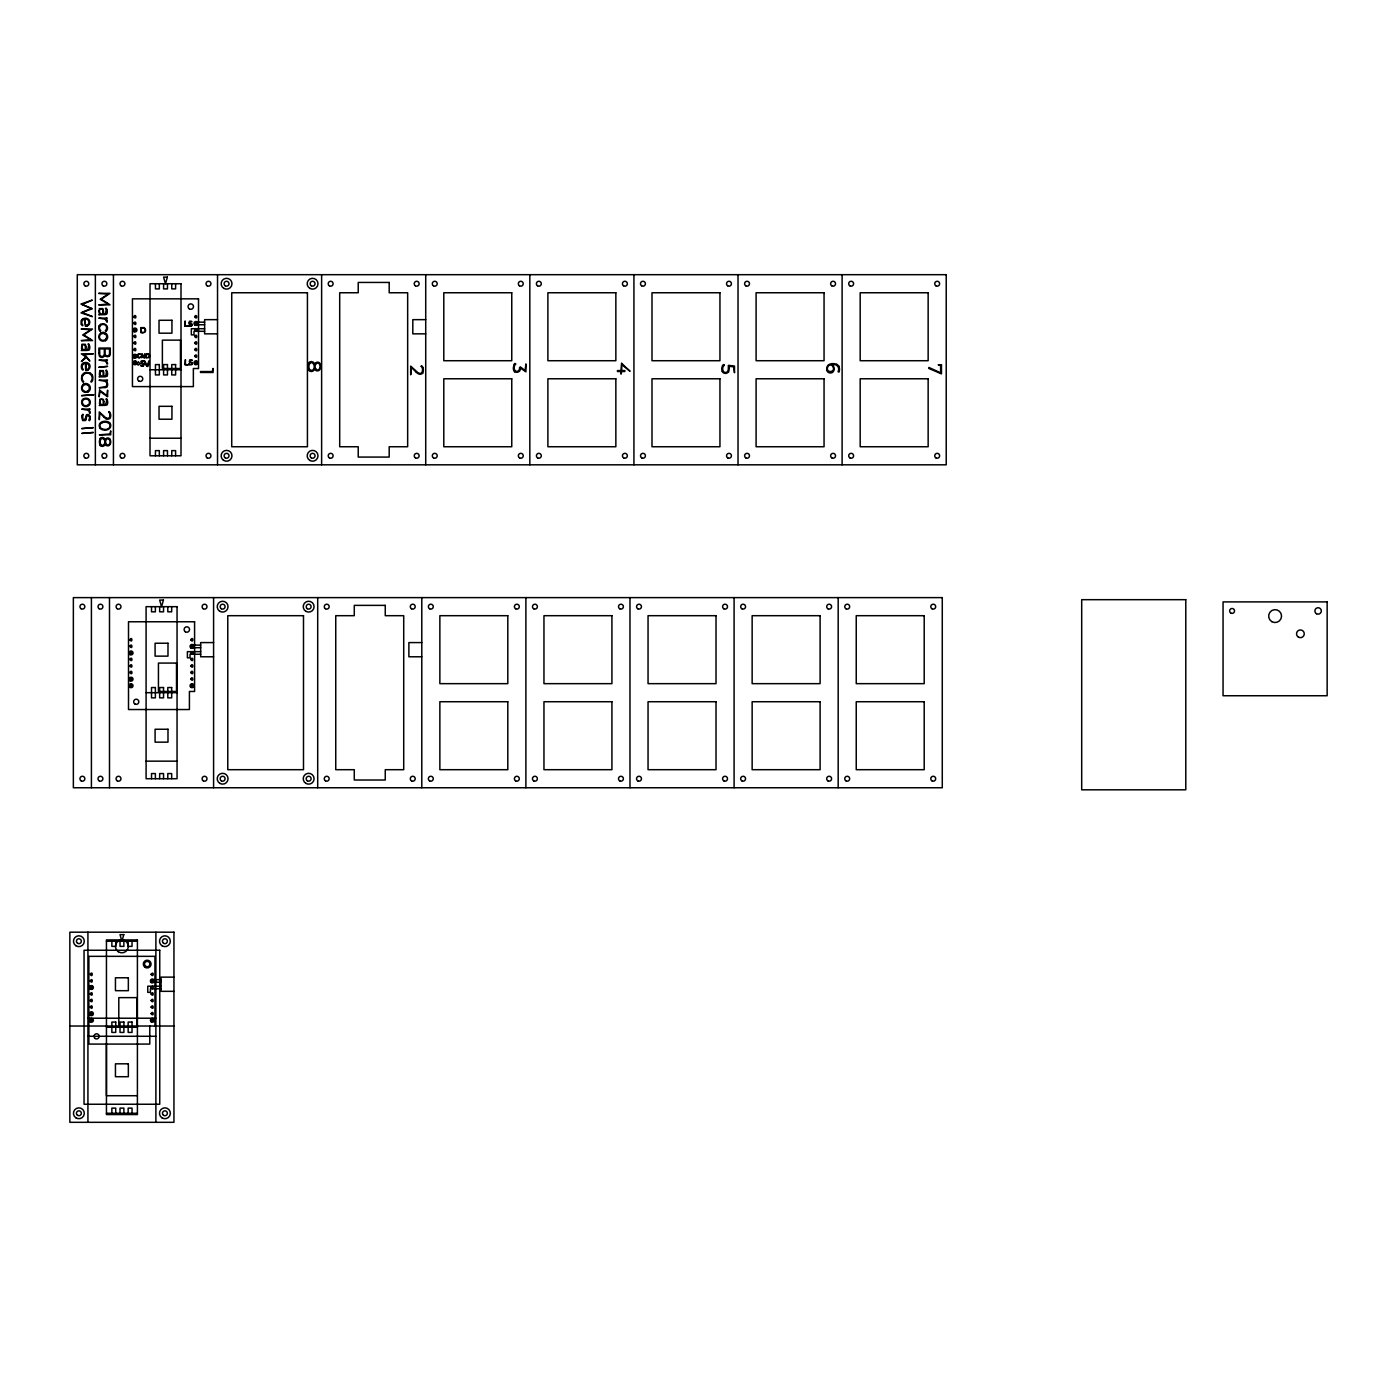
<?xml version="1.0" encoding="UTF-8"?>
<svg xmlns="http://www.w3.org/2000/svg" width="1397" height="1397" viewBox="0 0 1397 1397"><rect width="100%" height="100%" fill="white"/><g stroke="black" fill="none" stroke-linecap="round" stroke-linejoin="round"><path stroke-width="1.5" d="M85.636 417.581L85.479 418.401A4.191 4.191 0 0 1 85.304 419.048L82.947 419.764L82.72 415.939A6.077 6.077 0 0 1 83.331 414.63L82.737 414.298A4.75 4.75 0 0 0 81.986 415.782M192.053 360.496L192.175 360.182A2.183 2.183 0 0 0 191.494 359.867A2.934 2.934 0 0 0 189.66 359.92L189.643 362.19M137.744 355.065L137.744 356.759A1.799 1.799 0 0 0 138.338 357.37C140.591 358.138 141.446 355.449 140.014 357.684A2.148 2.148 0 0 1 137.395 356.864M188.717 364.198L188.909 363.919A1.816 1.816 0 0 0 189.678 364.39M192.175 364.233L192.315 363.045L191.686 364.215M100.322 331.072L100.741 330.513A3.038 3.038 0 0 1 99.833 329.395A3.964 3.964 0 0 1 99.816 326.077M108.617 412.132L109.106 411.574A4.558 4.558 0 0 1 110.293 413.18A6.356 6.356 0 0 1 110.119 418.244A3.388 3.388 0 0 1 106.015 418.681M421.108 366.416L421.65 365.804A5.064 5.064 0 0 1 422.977 367.586M83.541 381.695L82.999 382.184A5.832 5.832 0 0 1 82.336 375.339M87.487 324.925C92.883 320.996 81.201 313.365 85.741 325.484A4.558 4.558 0 0 0 87.435 325.012L87.417 324.977M83.244 369.594L82.702 370.013A3.265 3.265 0 0 1 81.69 368.703A4.54 4.54 0 0 1 81.445 367.114L81.41 366.992A5.955 5.955 0 0 1 81.742 364.53M148.746 357.265L149.322 355.24A1.816 1.816 0 0 0 148.571 354.401A2.183 2.183 0 0 0 147.68 354.279L146.493 354.262L146.493 357.562M86.614 350.455L81.288 350.49L82.755 349.721A3.213 3.213 0 0 1 81.567 348.534L81.899 344.308L85.304 344.308A4.261 4.261 0 0 1 85.863 346.735M85.706 370.554L85.374 363.272A3.283 3.283 0 0 0 83.628 363.761M217.53 319.651L204.626 319.651L204.626 333.848L217.53 333.848M425.718 319.651L412.814 319.651L412.814 333.848L425.718 333.848M204.626 322.166L197.868 322.166L197.868 324.75L204.626 324.75M142.878 327.649L140.887 327.649L140.887 332.696L142.878 332.696M204.626 328.732L191.337 328.732L191.337 334.896L194.008 334.896L194.008 331.299L204.626 331.299M142.843 332.381L141.254 332.381L141.254 327.998L142.843 327.998A3.178 3.178 0 0 1 144.101 328.208A2.497 2.497 0 0 1 144.921 329.028A2.41 2.41 0 0 1 144.921 331.316A2.148 2.148 0 0 1 144.101 332.119M150.02 369.751L181.034 369.751M149.985 438.221L180.964 438.221M213.584 642.585L200.679 642.585L200.679 656.782L213.584 656.782M421.789 642.585L408.884 642.585L408.884 656.782L421.789 656.782M200.679 645.1L193.939 645.1L193.939 647.702L200.679 647.702M200.679 651.666L187.39 651.666L187.39 657.83L190.062 657.83L190.062 654.25L200.679 654.25M146.091 692.685L177.105 692.685M146.056 761.155L177.035 761.155M106.451 941.211L137.412 941.211M173.944 977.132L161.039 977.132L161.039 991.329L173.944 991.329M161.039 979.664L154.299 979.664L154.299 982.248L161.039 982.248M161.039 986.212L147.75 986.212L147.75 992.376L150.422 992.376L150.422 988.797L161.039 988.797M87.924 1018.221L155.888 1018.221M69.85 1026.027L173.944 1026.027M106.451 1027.249L137.465 1027.249M87.924 1036.277L155.888 1036.277M137.377 1095.719L106.416 1095.719L106.416 1044.083M106.451 1113.269L137.412 1113.269M191.319 360.164L189.311 361.421M139.927 354.349L139.892 354.332A1.799 1.799 0 0 1 140.556 354.541L139.997 354.384A1.851 1.851 0 0 0 137.692 355.013M189.363 323.615L189.381 321.345A2.934 2.934 0 0 1 191.214 321.31A2.183 2.183 0 0 1 191.895 321.624L191.773 321.939A1.903 1.903 0 0 0 191.057 321.572L189.032 322.847M191.459 324.348L190.865 324.069A4.435 4.435 0 0 0 190.289 323.912M724.152 365.036L723.454 364.565A4.331 4.331 0 0 0 722.232 366.433A7.09 7.09 0 0 0 722.249 371.427M515.598 363.901L514.899 363.43A4.331 4.331 0 0 0 513.677 365.315M191.721 362.923L191.214 362.661A4.435 4.435 0 0 0 190.551 362.487M102.68 371.305L100.025 371.462L100.113 374.885A3.056 3.056 0 0 0 101.492 376.037L103.134 375.985L103.116 373.121A3.458 3.458 0 0 0 102.767 371.27M103.099 370.659L99.763 370.554L99.344 374.885A3.213 3.213 0 0 0 100.532 376.072L99.065 376.841L104.391 376.823A3.3 3.3 0 0 0 106.836 376.055M104.164 417.266L99.955 413.093L99.274 419.729L99.239 411.905L104.583 416.708A7.037 7.037 0 0 0 106.189 417.982M416.131 372.091L411.469 367.428L410.683 374.815L410.683 366.119L416.603 371.48A7.823 7.823 0 0 0 418.367 372.912A3.545 3.545 0 0 0 422.104 372.772M191.895 324.261L191.948 325.588A2.619 2.619 0 0 1 189.311 326.007A3.318 3.318 0 0 1 188.438 325.658L188.63 325.344A1.816 1.816 0 0 0 189.398 325.815M105.77 331.054L105.351 330.495A2.934 2.934 0 0 0 106.329 329.36A3.981 3.981 0 0 0 106.155 326.095A3.685 3.685 0 0 0 104.897 324.837A4.261 4.261 0 0 0 101.143 324.872A5.413 5.413 0 0 0 99.868 326.112M89.111 416.009L87.4 415.503L86.474 417.092A7.509 7.509 0 0 0 86.317 417.982L86.09 418.978A9.377 9.377 0 0 1 85.898 419.659M832.996 366.643C836.122 373.104 824.736 373.209 827.862 366.643A2.969 2.969 0 0 1 828.962 365.403A2.864 2.864 0 0 1 831.879 365.438M143.699 364.285L140.94 363.587L141.184 361.125L143.891 361.125L141.499 361.474L142.023 363.237A3.091 3.091 0 0 1 143.681 363.552L143.437 365.962A2.619 2.619 0 0 1 140.608 365.543L140.783 365.263A2.061 2.061 0 0 0 143.385 365.56L144.083 364.233M106.539 371.846L105.718 375.723L103.762 375.985L103.745 373.121A4.261 4.261 0 0 0 103.203 370.607M192.035 324.471L191.494 325.588A2.462 2.462 0 0 1 189.433 325.763M85.95 346.753L85.985 349.617L87.836 349.407L88.779 345.565A3.091 3.091 0 0 0 87.976 344.151L88.587 343.802A5.082 5.082 0 0 1 89.443 345.269M103.448 311.042L103.448 313.923L105.421 313.661L106.224 309.785A4.086 4.086 0 0 0 105.439 308.458L106.085 308.091A5.082 5.082 0 0 1 106.923 309.558M103.884 401.655L103.902 404.606L105.631 404.432L106.748 400.642A2.881 2.881 0 0 0 105.893 399.14L106.521 398.704A5.413 5.413 0 0 1 107.394 400.363M98.96 353.127L98.925 348.08L110.258 348.028L110.293 352.795A5.012 5.012 0 0 1 109.647 355.711M842.112 274.685L842.112 464.817M838.183 597.619L838.183 787.751M738.018 274.685L738.018 464.817M734.089 597.619L734.089 787.751M729.199 368.144L729.199 366.346L733.635 366.817L734.49 372.737L734.49 366.049L728.361 365.35L728.361 367.917A12.329 12.329 0 0 1 728.221 369.838L727.645 371.41A2.707 2.707 0 0 1 723.436 371.515A5.117 5.117 0 0 1 724.257 365.141M633.924 274.685L633.924 464.817M629.977 597.619L629.977 787.751M529.83 274.685L529.83 464.817M525.883 597.619L525.883 787.751M519.632 367.638L520.33 366.852L525.08 370.589L525.936 363.901L525.936 371.829L520.417 368.022A5.064 5.064 0 0 1 519.457 371.253M425.718 274.685L425.718 464.817M421.789 597.619L421.789 787.751M321.624 274.685L321.624 464.817M317.695 597.619L317.695 787.751M217.53 274.685L217.53 464.817M213.584 597.619L213.584 787.751M175.603 283.731L175.603 288.882L171.744 288.882L171.744 283.731M175.603 455.789L175.603 450.62L171.744 450.62L171.744 455.789M171.674 606.665L171.674 611.816L167.797 611.816L167.797 606.665M171.674 778.723L171.674 773.554L167.797 773.554L167.797 778.723M167.465 283.731L167.465 288.882L163.589 288.882L163.589 283.731M167.465 455.789L167.465 450.62L163.589 450.62L163.589 455.789M163.536 606.665L163.536 611.816L159.66 611.816L159.66 606.665M163.536 778.723L163.536 773.554L159.66 773.554L159.66 778.723M159.328 283.731L159.328 288.882L155.451 288.882L155.451 283.731M159.328 455.789L159.328 450.62L155.451 450.62L155.451 455.789M155.888 932.183L155.888 1122.315M155.381 606.665L155.381 611.816L151.522 611.816L151.522 606.665M155.381 778.723L155.381 773.554L151.522 773.554L151.522 778.723M154.945 1026.027L154.945 956.334L88.867 956.334L88.867 1044.083L149.776 1044.083L149.776 1026.027M136.871 1026.027L136.871 997.633L118.797 997.633L118.797 1026.027M132.034 941.211L132.034 946.38L128.157 946.38L128.157 941.211M132.034 1113.269L132.034 1108.118L128.157 1108.118L128.157 1113.269M123.879 941.211L123.879 946.38L120.02 946.38L120.02 941.211M123.879 1113.269L123.879 1108.118L120.02 1108.118L120.02 1113.269M115.741 941.211L115.741 946.38L111.865 946.38L111.865 941.211M115.741 1113.269L115.741 1108.118L111.865 1108.118L111.865 1113.269M113.436 274.685L113.436 464.817M109.49 597.619L109.49 787.751M95.363 274.685L95.363 464.817M91.416 597.619L91.416 787.751M87.924 932.183L87.924 1122.315M81.917 415.765A6.671 6.671 0 0 0 81.794 417.476L82.702 420.549L85.287 420.584A2.934 2.934 0 0 0 85.881 419.659M85.723 417.581A4.889 4.889 0 0 1 86.509 414.944M86.631 415.014A1.956 1.956 0 0 1 89.53 415.415A4.156 4.156 0 0 1 89.949 419.31M90.054 419.362A4.942 4.942 0 0 1 89.495 420.689L88.867 420.34A5.885 5.885 0 0 0 89.443 419.065M89.251 415.939A4.034 4.034 0 0 1 89.338 419.03M82.79 404.152A2.986 2.986 0 0 0 84.064 405.34A4.034 4.034 0 0 0 87.732 405.235M82.86 404.117A3.213 3.213 0 0 1 82.772 400.66A3.615 3.615 0 0 1 84.03 399.402A4.034 4.034 0 0 1 87.592 399.385M87.784 405.322A4.156 4.156 0 0 0 89.006 404.1A3.754 3.754 0 0 0 89.024 400.607A4.767 4.767 0 0 0 87.627 399.315M83.593 398.669A4.226 4.226 0 0 0 82.074 400.24A5.553 5.553 0 0 0 82.161 404.554A4.435 4.435 0 0 0 88.116 405.986A3.947 3.947 0 0 0 89.687 404.536A4.697 4.697 0 0 0 89.705 400.153A4.47 4.47 0 0 0 83.715 398.861M83.96 390.985A2.986 2.986 0 0 1 82.702 389.815A3.126 3.126 0 0 1 82.72 386.34A2.986 2.986 0 0 1 83.925 385.118A3.615 3.615 0 0 1 87.627 384.996M87.679 391.073A3.615 3.615 0 0 1 83.89 391.16M87.679 390.985A4.156 4.156 0 0 0 88.902 389.763A3.615 3.615 0 0 0 88.867 386.288A4.156 4.156 0 0 0 87.644 385.066M83.471 384.297A4.994 4.994 0 0 0 82.004 385.921A5.518 5.518 0 0 0 82.039 390.217A5.518 5.518 0 0 0 83.541 391.771A4.837 4.837 0 0 0 88.063 391.789M83.383 384.175A4.575 4.575 0 0 1 89.67 385.694A4.575 4.575 0 0 1 88.186 391.981M82.074 375.182A5.815 5.815 0 0 1 84.187 373.016M90.054 372.982A5.815 5.815 0 0 1 92.185 375.112M84.361 373.366A5.832 5.832 0 0 1 90.211 373.331M92.289 375.077A7.055 7.055 0 0 1 92.464 380.333M92.534 380.351A4.54 4.54 0 0 1 91.399 382.132L90.822 381.643A4.994 4.994 0 0 0 89.635 373.767A4.715 4.715 0 0 0 84.588 373.855M83.593 381.643A4.994 4.994 0 0 1 82.807 375.514M82.825 375.618A4.523 4.523 0 0 1 84.519 373.75M83.314 369.524A3.597 3.597 0 0 1 83.663 363.814M81.847 364.582A4.994 4.994 0 0 1 83.314 362.958M83.401 363.115A4.645 4.645 0 0 1 89.478 364.285A4.331 4.331 0 0 1 87.906 370.118M87.889 370.065A4.61 4.61 0 0 1 85.706 370.519M89.059 349.687A3.3 3.3 0 0 1 86.631 350.368M89.303 345.338A4.924 4.924 0 0 1 89.268 349.739M83.296 319.459A4.296 4.296 0 0 1 85.06 318.918L85.392 326.252A4.086 4.086 0 0 0 87.574 325.728M83.349 319.529A3.597 3.597 0 0 0 82.999 325.222L82.388 325.711A3.353 3.353 0 0 1 81.393 324.331M81.288 324.348A5.099 5.099 0 0 1 81.131 322.707A5.972 5.972 0 0 1 81.41 320.245M81.532 320.28A4.994 4.994 0 0 1 82.999 318.673M83.087 318.813A4.645 4.645 0 0 1 89.146 320A4.086 4.086 0 0 1 87.627 325.798M104.269 444.456A2.2 2.2 0 0 1 100.689 444.473M100.759 444.438A4.907 4.907 0 0 1 100.741 439.444A2.2 2.2 0 0 1 104.164 439.287M104.111 439.322A4.837 4.837 0 0 1 104.181 444.403M109.577 439.671A2.13 2.13 0 0 0 106.224 439.636A3.981 3.981 0 0 0 106.329 444.141A1.903 1.903 0 0 0 109.455 444.159A4.016 4.016 0 0 0 109.437 439.758M105.299 443.775A3.108 3.108 0 0 1 99.903 445.381M100.305 445.049A5.763 5.763 0 0 1 100.235 438.885M99.851 438.588A3.108 3.108 0 0 1 105.316 440.072M105.369 440.072A3.37 3.37 0 0 1 106.242 438.466A2.567 2.567 0 0 1 109.926 439.129M109.909 439.147A5.047 5.047 0 0 1 109.926 444.665A2.619 2.619 0 0 1 106.259 445.416M106.277 445.364A3.004 3.004 0 0 1 105.386 443.775M107.674 422.4A3.51 3.51 0 0 1 107.709 429.036A7.579 7.579 0 0 1 102.278 428.844A3.615 3.615 0 0 1 100.532 427.674A3.143 3.143 0 0 1 100.549 423.85A3.615 3.615 0 0 1 102.243 422.627M102.278 422.697A6.88 6.88 0 0 1 107.604 422.61M99.955 428.023A4.366 4.366 0 0 1 99.851 423.431A5.658 5.658 0 0 1 101.894 421.859A8.574 8.574 0 0 1 108.04 421.807A5.256 5.256 0 0 1 110.031 423.361M110.101 423.326A4.121 4.121 0 0 1 108.04 429.455M108.04 429.49A8.015 8.015 0 0 1 101.946 429.525A4.662 4.662 0 0 1 99.851 428.093M109.542 417.843A3.196 3.196 0 0 1 106.242 417.895M109.839 415.415A3.685 3.685 0 0 1 109.385 417.546M108.774 412.01A5.064 5.064 0 0 1 109.996 415.415M105.962 418.768A6.321 6.321 0 0 1 104.216 417.232M100.235 403.506A3.388 3.388 0 0 0 101.649 404.606L103.273 404.606L103.256 401.742A3.3 3.3 0 0 0 102.854 399.786A1.781 1.781 0 0 0 100.27 399.961A3.161 3.161 0 0 0 100.34 403.436M106.993 404.606A3.143 3.143 0 0 1 104.548 405.357L99.204 405.462L100.671 404.624A2.48 2.48 0 0 1 99.501 403.419L99.903 399.175L103.238 399.28A4.069 4.069 0 0 1 103.797 401.655M107.29 400.415A4.855 4.855 0 0 1 107.202 404.676M106.766 386.934A3.772 3.772 0 0 1 104.042 387.633L99.117 387.755L103.954 386.969A3.37 3.37 0 0 0 106.207 386.218M107.045 382.254A4.435 4.435 0 0 1 106.905 386.969M106.294 386.27A3.265 3.265 0 0 0 103.57 380.997L99.082 380.211L107.552 380.159L105.735 380.944A3.475 3.475 0 0 1 107.15 382.184M107.08 371.707A4.924 4.924 0 0 1 107.045 376.107M106.521 371.846A3.091 3.091 0 0 0 105.753 370.519L106.382 370.083A6.81 6.81 0 0 1 107.237 371.619M105.875 361.613A3.143 3.143 0 0 1 106.783 363.866L107.552 364.006A3.964 3.964 0 0 0 107.045 362.033A3.3 3.3 0 0 0 105.578 360.793L107.464 360.007L98.995 360.059L103.395 360.863A3.824 3.824 0 0 1 105.91 361.544M103.71 355.554A2.2 2.2 0 0 1 100.235 355.641M100.095 355.694A5.134 5.134 0 0 1 99.746 353.127L99.641 348.918L104.321 348.901L104.338 353.092A5.047 5.047 0 0 1 103.849 355.641M99.571 356.427A2.969 2.969 0 0 0 104.758 354.838A2.777 2.777 0 0 0 105.735 356.183M99.589 356.34A5.867 5.867 0 0 1 99.065 353.144M109.507 355.641A2.602 2.602 0 0 1 105.788 356.148M106.224 338.598A4.156 4.156 0 0 1 104.985 339.82A4.016 4.016 0 0 1 101.23 339.908A2.986 2.986 0 0 1 100.008 338.633A3.213 3.213 0 0 1 99.973 335.123A3.615 3.615 0 0 1 101.248 333.9A4.034 4.034 0 0 1 104.81 333.866M106.189 338.58A3.754 3.754 0 0 0 106.242 335.088A4.767 4.767 0 0 0 104.845 333.796M100.794 333.132A4.994 4.994 0 0 0 99.309 334.739A5.518 5.518 0 0 0 99.362 339.034A5.518 5.518 0 0 0 100.846 340.589A4.994 4.994 0 0 0 105.316 340.554M100.706 332.992A4.575 4.575 0 0 1 106.993 334.529A4.575 4.575 0 0 1 105.491 340.816M99.274 325.711A4.994 4.994 0 0 1 100.741 324.104M99.17 325.658A5.256 5.256 0 0 0 98.873 327.858L98.838 328.12A3.877 3.877 0 0 0 100.113 331.299M101.003 324.523A4.243 4.243 0 0 1 106.696 325.588A4.243 4.243 0 0 1 106.032 331.351M106.836 320.07A4.558 4.558 0 0 1 107.342 322.078L106.574 321.886A2.864 2.864 0 0 0 105.666 319.686M106.888 320.035A3.353 3.353 0 0 0 105.351 318.9L107.255 318.097L98.785 318.132L103.203 318.883A3.65 3.65 0 0 1 105.683 319.669M106.521 313.993A3.3 3.3 0 0 1 104.094 314.674L98.768 314.779L100.235 314.011A3.213 3.213 0 0 1 99.047 312.823L99.379 308.58L102.802 308.597A4.261 4.261 0 0 1 103.343 311.042M106.783 309.628A4.924 4.924 0 0 1 106.748 314.046M422.453 370.083A4.104 4.104 0 0 1 421.929 372.44M421.283 366.276A5.64 5.64 0 0 1 422.627 370.083M422.837 367.638A7.072 7.072 0 0 1 422.732 373.209M422.627 373.243A3.772 3.772 0 0 1 418.174 373.68A7.02 7.02 0 0 1 416.184 372.056M519.335 371.165A3.353 3.353 0 0 1 514.987 371.742M514.62 372.021A6.077 6.077 0 0 1 513.991 365.49M514.847 370.415A5.099 5.099 0 0 1 515.737 364.058M518.863 370.38A2.672 2.672 0 0 1 514.777 370.467M519.544 367.638A5.064 5.064 0 0 1 519.038 370.484M728.169 372.108A3.527 3.527 0 0 1 723.576 372.929A2.986 2.986 0 0 1 722.301 371.41M729.059 368.162A7.736 7.736 0 0 1 728.431 372.248M832.036 365.403A2.969 2.969 0 0 1 833.153 366.625M833.293 366.206A4.558 4.558 0 0 1 832.542 372.423A4.401 4.401 0 0 1 828.421 372.475M828.491 372.318A3.597 3.597 0 0 1 827.059 370.781M827.181 370.729A5.134 5.134 0 0 1 828.369 364.896A8.347 8.347 0 0 1 836.489 364.425M836.593 364.198A6.025 6.025 0 0 1 838.741 366.189M838.794 366.154A6.374 6.374 0 0 1 839.422 369.21M839.405 369.21A6.374 6.374 0 0 1 838.933 372.126L838.06 371.689A4.802 4.802 0 0 0 837.222 365.77M837.327 365.63A6.741 6.741 0 0 0 833.153 364.53A8.766 8.766 0 0 0 831.966 364.565L831.686 364.6A3.405 3.405 0 0 1 833.555 366.014M309.645 363.779A5.396 5.396 0 0 0 309.593 369.314A2.427 2.427 0 0 0 313.557 369.367A5.396 5.396 0 0 0 313.399 363.779M309.488 363.674A2.532 2.532 0 0 1 313.539 363.674M315.844 368.948A4.261 4.261 0 0 1 315.792 364.111M315.687 364.041A2.305 2.305 0 0 1 319.407 364.041A4.558 4.558 0 0 1 319.249 369.018A2.113 2.113 0 0 1 315.739 369.035M314.657 368.581A3.388 3.388 0 0 1 308.685 370.292M309.086 369.978A6.391 6.391 0 0 1 309.086 363.133M308.632 362.783A3.458 3.458 0 0 1 314.692 364.46A3.37 3.37 0 0 1 315.757 362.783A2.811 2.811 0 0 1 319.878 363.395A5.623 5.623 0 0 1 319.808 369.594A2.846 2.846 0 0 1 315.757 370.345M315.739 370.345A3.335 3.335 0 0 1 314.744 368.581M137.465 356.811A1.921 1.921 0 0 1 137.535 354.873M137.447 354.803A2.218 2.218 0 0 1 140.014 354.14M145.305 331.526A2.864 2.864 0 0 1 142.843 332.713M142.826 327.544A2.672 2.672 0 0 1 145.271 331.491M189.538 364.669A3.318 3.318 0 0 1 188.7 364.215M192.245 364.338A2.619 2.619 0 0 1 189.59 364.565M190.516 362.679A5.71 5.71 0 0 1 189.555 362.399M191.337 360.129A1.903 1.903 0 0 1 192.07 360.461M190.778 362.242A2.724 2.724 0 0 1 192.21 362.783M190.236 324.121A5.71 5.71 0 0 1 189.276 323.825M190.498 323.667A2.724 2.724 0 0 1 191.93 324.209M81.829 346.648L82.336 348.534A3.056 3.056 0 0 0 83.715 349.687L85.357 349.634L85.322 346.753A3.458 3.458 0 0 0 84.973 344.902L82.807 344.605L81.829 346.648M99.309 310.92L99.816 312.823A3.056 3.056 0 0 0 101.195 313.976L102.819 313.923L102.802 311.06A3.458 3.458 0 0 0 102.452 309.208L100.287 308.877L99.309 310.798M90.159 974.303C92.813 978.826 93.11 969.867 90.159 974.303M90.159 980.869C92.866 985.339 93.11 976.381 90.159 980.869M90.159 993.983C93.18 998.296 92.743 989.513 90.159 993.983M90.159 987.417C92.866 991.887 93.11 982.929 90.159 987.417M90.159 1000.531C93.18 1004.862 92.743 996.061 90.159 1000.531M90.159 1007.08C93.18 1011.411 92.743 1002.627 90.159 1007.08M90.159 1013.646C93.442 1017.819 92.464 1009.245 90.159 1013.646M90.159 1020.194C93.477 1024.368 92.481 1015.724 90.159 1020.194M133.728 316.805C136.941 320.961 136.225 312.544 133.763 316.63M133.728 323.371C136.941 327.509 136.225 319.092 133.763 323.178M133.728 336.485C136.906 340.641 136.277 332.172 133.763 336.293M133.728 329.919C136.906 334.093 136.277 325.623 133.763 329.744M133.728 343.033C136.836 347.347 136.277 338.476 133.728 343.033M133.728 349.599C136.819 353.895 136.208 345.181 133.728 349.599M133.728 356.148C136.819 360.461 136.208 351.73 133.728 356.148M133.728 362.696C136.487 367.114 136.644 358.348 133.728 362.696M129.799 639.756C132.75 644.139 132.418 635.321 129.799 639.756M129.799 646.305C132.715 650.688 132.505 641.869 129.799 646.305M129.799 652.87C132.663 657.201 132.663 648.54 129.799 652.766M129.799 665.967C132.925 670.193 132.383 661.637 129.799 665.88M129.799 659.419C132.872 663.662 132.436 655.176 129.799 659.332M129.799 672.533C132.925 676.759 132.383 668.185 129.799 672.446M129.799 679.082C133.134 683.22 132.156 674.664 129.799 678.994M129.799 685.648C133.082 689.804 132.121 681.195 129.799 685.56M151.068 974.303C153.443 978.86 154.334 970.059 151.068 974.303M151.068 980.869C153.757 985.339 153.984 976.486 151.068 980.869M151.068 987.417C153.757 991.887 153.984 983.051 151.068 987.417M151.068 1000.531C154.019 1004.897 153.705 996.131 151.068 1000.531M151.068 993.983C154.019 998.331 153.705 989.565 151.068 993.983M151.068 1007.08C154.019 1011.445 153.705 1002.679 151.068 1007.08M151.068 1013.646C154.299 1017.854 153.443 1009.28 151.068 1013.646M151.068 1020.194C154.473 1024.35 153.251 1015.706 151.068 1020.194M194.654 316.805C197.745 321.048 197.134 312.544 194.672 316.63M194.654 323.371C197.745 327.596 197.134 319.11 194.672 323.178M194.654 329.919C197.71 334.18 197.187 325.623 194.672 329.744M194.654 343.033C197.693 347.399 197.204 338.511 194.654 343.033M194.654 336.485C197.71 340.728 197.187 332.189 194.672 336.293M194.654 349.599C197.745 353.895 197.099 345.199 194.654 349.599M194.654 356.148C197.745 360.443 197.099 351.747 194.654 356.148M194.654 362.696C197.466 367.079 197.571 358.296 194.654 362.696M190.708 639.756C193.484 644.157 193.607 635.391 190.708 639.756M190.708 646.305C193.624 650.705 193.467 641.852 190.708 646.305M190.708 652.87C193.502 657.254 193.607 648.47 190.725 652.766M190.708 659.419C193.659 663.75 193.327 655.141 190.725 659.332M190.708 672.533C193.729 676.847 193.275 668.15 190.725 672.446M190.708 665.967C193.729 670.281 193.275 661.602 190.725 665.88M190.708 679.082C193.939 683.308 193.048 674.611 190.725 678.994M190.708 685.648C193.939 689.874 193.048 681.177 190.725 685.56M167.361 277.13L165.475 283.731L163.589 277.13L167.361 277.13M163.432 600.081L161.546 606.665L159.66 600.081L163.432 600.081M123.792 934.628L121.906 941.211L120.02 934.628L123.792 934.628M89.513 412.918L90.281 413.128A4.54 4.54 0 0 0 89.775 411.102A3.3 3.3 0 0 0 88.29 409.862L90.176 409.077L81.707 409.129L86.125 409.932A3.964 3.964 0 0 1 88.605 410.648A3.143 3.143 0 0 1 89.513 412.918M148.973 361.125L146.947 365.7C140.591 350.455 148.274 377.207 148.973 361.125M85.828 356.829L81.375 361.474L86.387 357.457L89.845 361.072L84.833 354.594L93.355 353.773L81.323 353.86L85.828 356.829M108.32 294.086L100.165 299.307L108.442 304.022L98.716 304.913L110.049 304.86L101.213 299.168L109.996 293.318L98.663 293.37L108.32 294.086M90.805 329.779L82.65 335.018L90.945 339.715L81.218 340.624L92.569 340.554L83.698 334.878L92.481 329.011L81.148 329.081L90.805 329.779M91.137 308.37L81.026 312.858L92.394 316.613L82.144 312.422L92.342 308.789L82.091 304.511L92.272 300.111L80.974 304.04L91.137 308.37M93.651 394.775L81.62 395.63L93.651 394.775M93.18 427.657L81.847 428.582L93.18 427.657M93.215 432.494L81.882 433.402L93.215 432.494M109.577 348.866L105.019 348.901L105.037 352.743A4.401 4.401 0 0 0 105.561 355.082A2.148 2.148 0 0 0 109.036 355.03A4.401 4.401 0 0 0 109.542 352.725L109.577 348.866M107.482 366.381L99.03 367.254L107.482 366.381M99.624 390.13L99.17 396.853L99.763 391.177L107.639 396.748L107.604 390.165L106.923 395.7L99.624 390.13M110.677 431.149L109.909 433.961L99.362 434.851L110.695 434.799L110.677 431.149M946.223 274.685L77.289 274.685L77.289 464.817L946.223 464.817L946.223 274.685M389.187 282.438L358.226 282.438L358.226 292.759L339.698 292.759L339.698 446.743L358.226 446.743L358.226 457.081L389.187 457.081L389.187 446.743L407.662 446.743L407.662 292.759L389.187 292.759L389.187 282.438M180.999 283.731L150.02 283.731L150.02 455.789L180.999 455.789L180.999 283.731M307.427 292.759L231.727 292.759L231.727 446.743L307.427 446.743L307.427 292.759M511.756 292.759L443.792 292.759L443.792 360.723L511.756 360.723L511.756 292.759M615.85 292.759L547.886 292.759L547.886 360.723L615.85 360.723L615.85 292.759M719.944 292.759L651.997 292.759L651.997 360.723L719.944 360.723L719.944 292.759M824.055 292.759L756.091 292.759L756.091 360.723L824.055 360.723L824.055 292.759M928.149 292.759L860.185 292.759L860.185 360.723L928.149 360.723L928.149 292.759M198.514 298.836L132.436 298.836L132.436 386.602L193.362 386.602L193.362 368.529L198.514 368.529L198.514 298.836M171.936 320.28L159.031 320.28L159.031 333.185L171.936 333.185L171.936 320.28M185.12 321.223L184.753 326.252L188.019 326.252L185.12 325.938L185.12 321.223M180.457 340.135L162.384 340.135L162.384 368.529L180.457 368.529L180.457 340.135M142.005 354L141.778 357.789L142.057 354.506C147.017 365.7 144.328 346.159 144.59 357.3L142.005 354M147.698 354L146.214 354L146.214 357.789L147.698 357.789A2.148 2.148 0 0 0 149.514 356.916A2.043 2.043 0 0 0 149.444 354.925A2.148 2.148 0 0 0 147.698 354M185.399 359.78L185.015 364.827L188.281 364.827L185.399 364.512L185.399 359.78M138.513 362.155L136.801 363.499L138.181 365.141L139.892 363.796L138.513 362.155M621.578 363.342L620.967 370.572L617.457 370.572L617.457 371.515L620.967 371.515L620.967 374.152L621.735 371.515L624.843 371.515L624.843 370.572L621.735 370.572L621.735 364.512L630.047 371.27L621.578 363.342M159.328 364.582L155.451 364.582L155.451 374.92L159.328 374.92L159.328 364.582M167.465 364.582L163.589 364.582L163.589 374.92L167.465 374.92L167.465 364.582M175.603 364.582L171.744 364.582L171.744 374.92L175.603 374.92L175.603 364.582M941.473 364.792L938.208 364.792L940.618 365.735L940.618 372.807L928.865 367.428L928.865 368.441L941.473 373.89L941.473 364.792M213.077 368.511L212.222 371.55L200.487 371.55L200.487 372.475L213.077 372.475L213.077 368.511M511.756 378.779L443.792 378.779L443.792 446.743L511.756 446.743L511.756 378.779M615.85 378.779L547.886 378.779L547.886 446.743L615.85 446.743L615.85 378.779M719.944 378.779L651.997 378.779L651.997 446.743L719.944 446.743L719.944 378.779M824.055 378.779L756.091 378.779L756.091 446.743L824.055 446.743L824.055 378.779M928.149 378.779L860.185 378.779L860.185 446.743L928.149 446.743L928.149 378.779M171.936 406.317L159.031 406.317L159.031 419.222L171.936 419.222L171.936 406.317M942.277 597.619L73.36 597.619L73.36 787.751L942.277 787.751L942.277 597.619M1185.791 599.68L1081.697 599.68L1081.697 789.811L1185.791 789.811L1185.791 599.68M1327.15 601.897L1223.056 601.897L1223.056 695.741L1327.15 695.741L1327.15 601.897M385.258 605.372L354.279 605.372L354.279 615.693L335.751 615.693L335.751 769.695L354.279 769.695L354.279 780.015L385.258 780.015L385.258 769.695L403.716 769.695L403.716 615.693L385.258 615.693L385.258 605.372M177.052 606.665L146.091 606.665L146.091 778.723L177.052 778.723L177.052 606.665M303.498 615.693L227.781 615.693L227.781 769.695L303.498 769.695L303.498 615.693M507.81 615.693L439.863 615.693L439.863 683.657L507.81 683.657L507.81 615.693M611.921 615.693L543.957 615.693L543.957 683.657L611.921 683.657L611.921 615.693M716.015 615.693L648.051 615.693L648.051 683.657L716.015 683.657L716.015 615.693M820.109 615.693L752.145 615.693L752.145 683.657L820.109 683.657L820.109 615.693M924.203 615.693L856.239 615.693L856.239 683.657L924.203 683.657L924.203 615.693M194.585 621.77L128.507 621.77L128.507 709.536L189.416 709.536L189.416 691.463L194.585 691.463L194.585 621.77M167.989 643.231L155.084 643.231L155.084 656.136L167.989 656.136L167.989 643.231M176.511 663.069L158.437 663.069L158.437 691.463L176.511 691.463L176.511 663.069M155.381 687.534L151.522 687.534L151.522 697.854L155.381 697.854L155.381 687.534M163.536 687.534L159.66 687.534L159.66 697.854L163.536 697.854L163.536 687.534M171.674 687.534L167.797 687.534L167.797 697.854L171.674 697.854L171.674 687.534M507.81 701.731L439.863 701.731L439.863 769.695L507.81 769.695L507.81 701.731M611.921 701.731L543.957 701.731L543.957 769.695L611.921 769.695L611.921 701.731M716.015 701.731L648.051 701.731L648.051 769.695L716.015 769.695L716.015 701.731M820.109 701.731L752.145 701.731L752.145 769.695L820.109 769.695L820.109 701.731M924.203 701.731L856.239 701.731L856.239 769.695L924.203 769.695L924.203 701.731M167.989 729.251L155.084 729.251L155.084 742.156L167.989 742.156L167.989 729.251M173.944 932.183L69.85 932.183L69.85 1122.315L173.944 1122.315L173.944 932.183M137.412 939.919L106.451 939.919L106.451 1114.562L137.412 1114.562L137.412 939.919M159.747 950.257L84.047 950.257L84.047 1104.241L159.747 1104.241L159.747 950.257M128.349 977.778L115.445 977.778L115.445 990.683L128.349 990.683L128.349 977.778M115.741 1022.08L111.865 1022.08L111.865 1032.418L115.741 1032.418L115.741 1022.08M123.879 1022.08L120.02 1022.08L120.02 1032.418L123.879 1032.418L123.879 1022.08M132.034 1022.08L128.157 1022.08L128.157 1032.418L132.034 1032.418L132.034 1022.08M128.349 1063.816L115.445 1063.816L115.445 1076.72L128.349 1076.72L128.349 1063.816M86.055 369.768L86.003 363.272A3.335 3.335 0 0 1 87.732 369.297A4.558 4.558 0 0 1 86.055 369.751M95.153 1038.477A2.584 2.584 0 0 0 99.17 1036.522A2.584 2.584 0 0 0 95.467 1034.024A2.584 2.584 0 0 0 95.153 1038.477M145.253 967.423A3.877 3.877 0 0 0 151.068 964.07A3.877 3.877 0 0 0 145.253 960.717A3.877 3.877 0 0 0 145.253 967.423M145.847 966.427A2.707 2.707 0 0 0 149.898 964.07A2.707 2.707 0 0 0 145.847 961.73A2.707 2.707 0 0 0 145.847 966.427M151.278 982.562A1.938 1.938 0 0 0 154.281 981.096A1.938 1.938 0 0 0 151.505 979.21A1.938 1.938 0 0 0 151.278 982.562M90.351 1021.888A1.938 1.938 0 0 0 93.372 1020.421A1.938 1.938 0 0 0 90.595 1018.553A1.938 1.938 0 0 0 90.351 1021.888M90.473 1015.409A1.938 1.938 0 0 0 93.372 1013.733A1.938 1.938 0 0 0 90.473 1012.057A1.938 1.938 0 0 0 90.473 1015.409M90.473 989.181A1.938 1.938 0 0 0 93.372 987.504A1.938 1.938 0 0 0 90.473 985.828A1.938 1.938 0 0 0 90.473 989.181M151.278 1021.888A1.938 1.938 0 0 0 154.281 1020.421A1.938 1.938 0 0 0 151.505 1018.553A1.938 1.938 0 0 0 151.278 1021.888M932.009 608.778A2.445 2.445 0 0 0 935.693 606.665A2.445 2.445 0 0 0 932.009 604.534A2.445 2.445 0 0 0 932.009 608.778M845.988 608.778A2.445 2.445 0 0 0 849.673 606.665A2.445 2.445 0 0 0 845.988 604.534A2.445 2.445 0 0 0 845.988 608.778M845.988 780.853A2.445 2.445 0 0 0 849.673 778.723A2.445 2.445 0 0 0 845.988 776.592A2.445 2.445 0 0 0 845.988 780.853M932.009 780.853A2.445 2.445 0 0 0 935.693 778.723A2.445 2.445 0 0 0 932.009 776.592A2.445 2.445 0 0 0 932.009 780.853M827.915 608.778A2.445 2.445 0 0 0 831.599 606.665A2.445 2.445 0 0 0 827.915 604.534A2.445 2.445 0 0 0 827.915 608.778M741.894 608.778A2.445 2.445 0 0 0 745.561 606.665A2.445 2.445 0 0 0 741.894 604.534A2.445 2.445 0 0 0 741.894 608.778M741.894 780.853A2.445 2.445 0 0 0 745.561 778.723A2.445 2.445 0 0 0 741.894 776.592A2.445 2.445 0 0 0 741.894 780.853M827.915 780.853A2.445 2.445 0 0 0 831.599 778.723A2.445 2.445 0 0 0 827.915 776.592A2.445 2.445 0 0 0 827.915 780.853M723.821 608.778A2.445 2.445 0 0 0 727.505 606.665A2.445 2.445 0 0 0 723.821 604.534A2.445 2.445 0 0 0 723.821 608.778M637.783 608.778A2.445 2.445 0 0 0 641.467 606.665A2.445 2.445 0 0 0 637.783 604.534A2.445 2.445 0 0 0 637.783 608.778M637.783 780.853A2.445 2.445 0 0 0 641.467 778.723A2.445 2.445 0 0 0 637.783 776.592A2.445 2.445 0 0 0 637.783 780.853M723.821 780.853A2.445 2.445 0 0 0 727.505 778.723A2.445 2.445 0 0 0 723.821 776.592A2.445 2.445 0 0 0 723.821 780.853M619.727 608.778A2.445 2.445 0 0 0 623.394 606.665A2.445 2.445 0 0 0 619.727 604.534A2.445 2.445 0 0 0 619.727 608.778M533.689 608.778A2.445 2.445 0 0 0 537.374 606.665A2.445 2.445 0 0 0 533.689 604.534A2.445 2.445 0 0 0 533.689 608.778M533.689 780.853A2.445 2.445 0 0 0 537.374 778.723A2.445 2.445 0 0 0 533.689 776.592A2.445 2.445 0 0 0 533.689 780.853M619.727 780.853A2.445 2.445 0 0 0 623.394 778.723A2.445 2.445 0 0 0 619.727 776.592A2.445 2.445 0 0 0 619.727 780.853M515.633 608.778A2.445 2.445 0 0 0 519.3 606.665A2.445 2.445 0 0 0 515.633 604.534A2.445 2.445 0 0 0 515.633 608.778M429.595 608.778A2.445 2.445 0 0 0 433.28 606.665A2.445 2.445 0 0 0 429.595 604.534A2.445 2.445 0 0 0 429.595 608.778M429.595 780.853A2.445 2.445 0 0 0 433.28 778.723A2.445 2.445 0 0 0 429.595 776.592A2.445 2.445 0 0 0 429.595 780.853M515.633 780.853A2.445 2.445 0 0 0 519.3 778.723A2.445 2.445 0 0 0 515.633 776.592A2.445 2.445 0 0 0 515.633 780.853M411.521 780.853A2.445 2.445 0 0 0 415.206 778.723A2.445 2.445 0 0 0 411.521 776.592A2.445 2.445 0 0 0 411.521 780.853M325.501 780.853A2.445 2.445 0 0 0 329.168 778.723A2.445 2.445 0 0 0 325.501 776.592A2.445 2.445 0 0 0 325.501 780.853M325.344 608.69A2.445 2.445 0 0 0 329.168 606.839A2.445 2.445 0 0 0 325.658 604.464A2.445 2.445 0 0 0 325.344 608.69M411.521 608.778A2.445 2.445 0 0 0 415.206 606.665A2.445 2.445 0 0 0 411.521 604.534A2.445 2.445 0 0 0 411.521 608.778M81.166 780.853A2.445 2.445 0 0 0 84.85 778.723A2.445 2.445 0 0 0 81.166 776.592A2.445 2.445 0 0 0 81.166 780.853M81.009 608.69A2.445 2.445 0 0 0 84.833 606.839A2.445 2.445 0 0 0 81.323 604.464A2.445 2.445 0 0 0 81.009 608.69M99.239 780.853A2.445 2.445 0 0 0 102.907 778.723A2.445 2.445 0 0 0 99.239 776.592A2.445 2.445 0 0 0 99.239 780.853M99.082 608.69A2.445 2.445 0 0 0 102.907 606.839A2.445 2.445 0 0 0 99.379 604.464A2.445 2.445 0 0 0 99.082 608.69M307.288 608.69A2.445 2.445 0 0 0 311.094 606.839A2.445 2.445 0 0 0 307.584 604.464A2.445 2.445 0 0 0 307.288 608.69M221.25 608.69A2.445 2.445 0 0 0 225.074 606.839A2.445 2.445 0 0 0 221.547 604.464A2.445 2.445 0 0 0 221.25 608.69M219.591 611.153A5.413 5.413 0 0 0 228.025 607.049A5.413 5.413 0 0 0 220.255 601.793A5.413 5.413 0 0 0 219.591 611.153M305.943 611.362A5.413 5.413 0 0 0 314.081 606.665A5.413 5.413 0 0 0 305.943 601.967A5.413 5.413 0 0 0 305.943 611.362M305.943 783.42A5.413 5.413 0 0 0 314.081 778.723A5.413 5.413 0 0 0 305.943 774.025A5.413 5.413 0 0 0 305.943 783.42M219.923 783.42A5.413 5.413 0 0 0 228.043 778.723A5.413 5.413 0 0 0 219.923 774.025A5.413 5.413 0 0 0 219.923 783.42M221.39 780.853A2.445 2.445 0 0 0 225.074 778.723A2.445 2.445 0 0 0 221.39 776.592A2.445 2.445 0 0 0 221.39 780.853M307.427 780.853A2.445 2.445 0 0 0 311.112 778.723A2.445 2.445 0 0 0 307.427 776.592A2.445 2.445 0 0 0 307.427 780.853M118.274 951.724A6.461 6.461 0 0 0 128.332 946.834A6.461 6.461 0 0 0 119.077 940.583A6.461 6.461 0 0 0 118.274 951.724M75.84 1117.775A5.413 5.413 0 0 0 84.291 1113.671A5.413 5.413 0 0 0 76.521 1108.397A5.413 5.413 0 0 0 75.84 1117.775M161.877 1117.775A5.413 5.413 0 0 0 170.329 1113.671A5.413 5.413 0 0 0 162.541 1108.397A5.413 5.413 0 0 0 161.877 1117.775M162.209 945.909A5.413 5.413 0 0 0 170.329 941.211A5.413 5.413 0 0 0 162.209 936.531A5.413 5.413 0 0 0 162.209 945.909M75.84 945.699A5.413 5.413 0 0 0 84.291 941.595A5.413 5.413 0 0 0 76.521 936.339A5.413 5.413 0 0 0 75.84 945.699M163.536 943.254A2.445 2.445 0 0 0 167.361 941.386A2.445 2.445 0 0 0 163.851 939.011A2.445 2.445 0 0 0 163.536 943.254M163.536 1115.312A2.445 2.445 0 0 0 167.361 1113.444A2.445 2.445 0 0 0 163.851 1111.069A2.445 2.445 0 0 0 163.536 1115.312M77.516 1115.312A2.445 2.445 0 0 0 81.323 1113.444A2.445 2.445 0 0 0 77.813 1111.069A2.445 2.445 0 0 0 77.516 1115.312M77.656 943.342A2.445 2.445 0 0 0 81.34 941.211A2.445 2.445 0 0 0 77.656 939.098A2.445 2.445 0 0 0 77.656 943.342M117.156 608.69A2.445 2.445 0 0 0 120.98 606.839A2.445 2.445 0 0 0 117.453 604.464A2.445 2.445 0 0 0 117.156 608.69M117.296 780.853A2.445 2.445 0 0 0 120.98 778.723A2.445 2.445 0 0 0 117.296 776.592A2.445 2.445 0 0 0 117.296 780.853M203.333 780.853A2.445 2.445 0 0 0 207 778.723A2.445 2.445 0 0 0 203.333 776.592A2.445 2.445 0 0 0 203.333 780.853M203.176 608.69A2.445 2.445 0 0 0 207 606.839A2.445 2.445 0 0 0 203.491 604.464A2.445 2.445 0 0 0 203.176 608.69M134.95 704.018A2.584 2.584 0 0 0 138.827 701.783A2.584 2.584 0 0 0 134.95 699.548A2.584 2.584 0 0 0 134.95 704.018M185.312 631.758A2.707 2.707 0 0 0 189.538 629.715A2.707 2.707 0 0 0 185.644 627.078A2.707 2.707 0 0 0 185.312 631.758M191.022 648.068A1.938 1.938 0 0 0 193.939 646.392A1.938 1.938 0 0 0 191.022 644.716A1.938 1.938 0 0 0 191.022 648.068M130.113 687.411A1.938 1.938 0 0 0 133.012 685.735A1.938 1.938 0 0 0 130.113 684.059A1.938 1.938 0 0 0 130.113 687.411M129.991 680.776A1.938 1.938 0 0 0 133.012 679.326A1.938 1.938 0 0 0 130.235 677.44A1.938 1.938 0 0 0 129.991 680.776M130.113 654.634A1.938 1.938 0 0 0 133.012 652.958A1.938 1.938 0 0 0 130.113 651.281A1.938 1.938 0 0 0 130.113 654.634M190.918 687.341A1.938 1.938 0 0 0 193.921 685.875A1.938 1.938 0 0 0 191.145 683.989A1.938 1.938 0 0 0 190.918 687.341M935.798 285.756A2.445 2.445 0 0 0 939.622 283.905A2.445 2.445 0 0 0 936.112 281.513A2.445 2.445 0 0 0 935.798 285.756M849.778 285.756A2.445 2.445 0 0 0 853.602 283.905A2.445 2.445 0 0 0 850.075 281.513A2.445 2.445 0 0 0 849.778 285.756M849.778 457.814A2.445 2.445 0 0 0 853.602 455.963A2.445 2.445 0 0 0 850.075 453.571A2.445 2.445 0 0 0 849.778 457.814M935.798 457.814A2.445 2.445 0 0 0 939.622 455.963A2.445 2.445 0 0 0 936.112 453.571A2.445 2.445 0 0 0 935.798 457.814M831.704 285.756A2.445 2.445 0 0 0 835.528 283.905A2.445 2.445 0 0 0 832.018 281.513A2.445 2.445 0 0 0 831.704 285.756M745.684 285.756A2.445 2.445 0 0 0 749.49 283.905A2.445 2.445 0 0 0 745.981 281.513A2.445 2.445 0 0 0 745.684 285.756M745.684 457.814A2.445 2.445 0 0 0 749.49 455.963A2.445 2.445 0 0 0 745.981 453.571A2.445 2.445 0 0 0 745.684 457.814M831.704 457.814A2.445 2.445 0 0 0 835.528 455.963A2.445 2.445 0 0 0 832.018 453.571A2.445 2.445 0 0 0 831.704 457.814M727.61 285.756A2.445 2.445 0 0 0 731.434 283.905A2.445 2.445 0 0 0 727.907 281.513A2.445 2.445 0 0 0 727.61 285.756M641.572 285.756A2.445 2.445 0 0 0 645.397 283.905A2.445 2.445 0 0 0 641.887 281.513A2.445 2.445 0 0 0 641.572 285.756M641.729 457.902A2.445 2.445 0 0 0 645.414 455.789A2.445 2.445 0 0 0 641.729 453.658A2.445 2.445 0 0 0 641.729 457.902M727.767 457.902A2.445 2.445 0 0 0 731.434 455.789A2.445 2.445 0 0 0 727.767 453.658A2.445 2.445 0 0 0 727.767 457.902M623.516 285.756A2.445 2.445 0 0 0 627.34 283.905A2.445 2.445 0 0 0 623.813 281.513A2.445 2.445 0 0 0 623.516 285.756M537.478 285.756A2.445 2.445 0 0 0 541.303 283.905A2.445 2.445 0 0 0 537.793 281.513A2.445 2.445 0 0 0 537.478 285.756M537.635 457.902A2.445 2.445 0 0 0 541.303 455.789A2.445 2.445 0 0 0 537.635 453.658A2.445 2.445 0 0 0 537.635 457.902M623.656 457.902A2.445 2.445 0 0 0 627.34 455.789A2.445 2.445 0 0 0 623.656 453.658A2.445 2.445 0 0 0 623.656 457.902M519.422 285.756A2.445 2.445 0 0 0 523.229 283.905A2.445 2.445 0 0 0 519.719 281.513A2.445 2.445 0 0 0 519.422 285.756M433.384 285.756A2.445 2.445 0 0 0 437.209 283.905A2.445 2.445 0 0 0 433.681 281.513A2.445 2.445 0 0 0 433.384 285.756M433.524 457.902A2.445 2.445 0 0 0 437.209 455.789A2.445 2.445 0 0 0 433.524 453.658A2.445 2.445 0 0 0 433.524 457.902M519.562 457.902A2.445 2.445 0 0 0 523.246 455.789A2.445 2.445 0 0 0 519.562 453.658A2.445 2.445 0 0 0 519.562 457.902M415.468 457.902A2.445 2.445 0 0 0 419.135 455.789A2.445 2.445 0 0 0 415.468 453.658A2.445 2.445 0 0 0 415.468 457.902M329.43 457.902A2.445 2.445 0 0 0 333.115 455.789A2.445 2.445 0 0 0 329.43 453.658A2.445 2.445 0 0 0 329.43 457.902M329.43 285.844A2.445 2.445 0 0 0 333.115 283.731A2.445 2.445 0 0 0 329.43 281.6A2.445 2.445 0 0 0 329.43 285.844M415.311 285.756A2.445 2.445 0 0 0 419.135 283.905A2.445 2.445 0 0 0 415.625 281.513A2.445 2.445 0 0 0 415.311 285.756M84.955 457.814A2.445 2.445 0 0 0 88.779 455.963A2.445 2.445 0 0 0 85.252 453.571A2.445 2.445 0 0 0 84.955 457.814M85.095 285.844A2.445 2.445 0 0 0 88.779 283.731A2.445 2.445 0 0 0 85.095 281.6A2.445 2.445 0 0 0 85.095 285.844M103.029 457.814A2.445 2.445 0 0 0 106.836 455.963A2.445 2.445 0 0 0 103.326 453.571A2.445 2.445 0 0 0 103.029 457.814M103.168 285.844A2.445 2.445 0 0 0 106.853 283.731A2.445 2.445 0 0 0 103.168 281.6A2.445 2.445 0 0 0 103.168 285.844M311.374 285.844A2.445 2.445 0 0 0 315.041 283.731A2.445 2.445 0 0 0 311.374 281.6A2.445 2.445 0 0 0 311.374 285.844M225.196 285.756A2.445 2.445 0 0 0 229.003 283.905A2.445 2.445 0 0 0 225.493 281.513A2.445 2.445 0 0 0 225.196 285.756M223.852 288.411A5.413 5.413 0 0 0 231.989 283.731A5.413 5.413 0 0 0 223.852 279.033A5.413 5.413 0 0 0 223.852 288.411M309.89 288.411A5.413 5.413 0 0 0 318.01 283.731A5.413 5.413 0 0 0 309.89 279.033A5.413 5.413 0 0 0 309.89 288.411M309.89 460.469A5.413 5.413 0 0 0 318.01 455.789A5.413 5.413 0 0 0 309.89 451.091A5.413 5.413 0 0 0 309.89 460.469M223.52 460.277A5.413 5.413 0 0 0 231.972 456.173A5.413 5.413 0 0 0 224.201 450.899A5.413 5.413 0 0 0 223.52 460.277M225.196 457.814A2.445 2.445 0 0 0 229.003 455.963A2.445 2.445 0 0 0 225.493 453.571A2.445 2.445 0 0 0 225.196 457.814M311.217 457.814A2.445 2.445 0 0 0 315.041 455.963A2.445 2.445 0 0 0 311.514 453.571A2.445 2.445 0 0 0 311.217 457.814M121.085 285.756A2.445 2.445 0 0 0 124.909 283.905A2.445 2.445 0 0 0 121.399 281.513A2.445 2.445 0 0 0 121.085 285.756M121.242 457.902A2.445 2.445 0 0 0 124.909 455.789A2.445 2.445 0 0 0 121.242 453.658A2.445 2.445 0 0 0 121.242 457.902M207.123 457.814A2.445 2.445 0 0 0 210.947 455.963A2.445 2.445 0 0 0 207.42 453.571A2.445 2.445 0 0 0 207.123 457.814M207.123 285.756A2.445 2.445 0 0 0 210.947 283.905A2.445 2.445 0 0 0 207.42 281.513A2.445 2.445 0 0 0 207.123 285.756M138.897 381.084A2.584 2.584 0 0 0 142.773 378.849A2.584 2.584 0 0 0 138.897 376.614A2.584 2.584 0 0 0 138.897 381.084M189.259 308.824A2.707 2.707 0 0 0 193.484 306.764A2.707 2.707 0 0 0 189.59 304.144A2.707 2.707 0 0 0 189.259 308.824M194.847 325.064A1.938 1.938 0 0 0 197.868 323.598A1.938 1.938 0 0 0 195.091 321.712A1.938 1.938 0 0 0 194.847 325.064M133.937 364.407A1.938 1.938 0 0 0 136.958 362.941A1.938 1.938 0 0 0 134.182 361.055A1.938 1.938 0 0 0 133.937 364.407M134.06 357.911A1.938 1.938 0 0 0 136.958 356.235A1.938 1.938 0 0 0 134.06 354.559A1.938 1.938 0 0 0 134.06 357.911M134.06 331.7A1.938 1.938 0 0 0 136.958 330.024A1.938 1.938 0 0 0 134.06 328.347A1.938 1.938 0 0 0 134.06 331.7M194.847 364.407A1.938 1.938 0 0 0 197.868 362.941A1.938 1.938 0 0 0 195.091 361.055A1.938 1.938 0 0 0 194.847 364.407M1298.459 637.154A3.877 3.877 0 0 0 1304.274 633.801A3.877 3.877 0 0 0 1298.459 630.449A3.877 3.877 0 0 0 1298.459 637.154M1230.705 612.969A2.445 2.445 0 0 0 1234.529 611.118A2.445 2.445 0 0 0 1231.019 608.725A2.445 2.445 0 0 0 1230.705 612.969M1271.881 621.682A6.461 6.461 0 0 0 1281.555 616.094A6.461 6.461 0 0 0 1271.881 610.506A6.461 6.461 0 0 0 1271.881 621.682M1316.498 613.737A3.231 3.231 0 0 0 1321.335 610.943A3.231 3.231 0 0 0 1316.498 608.149A3.231 3.231 0 0 0 1316.498 613.737"/></g></svg>
